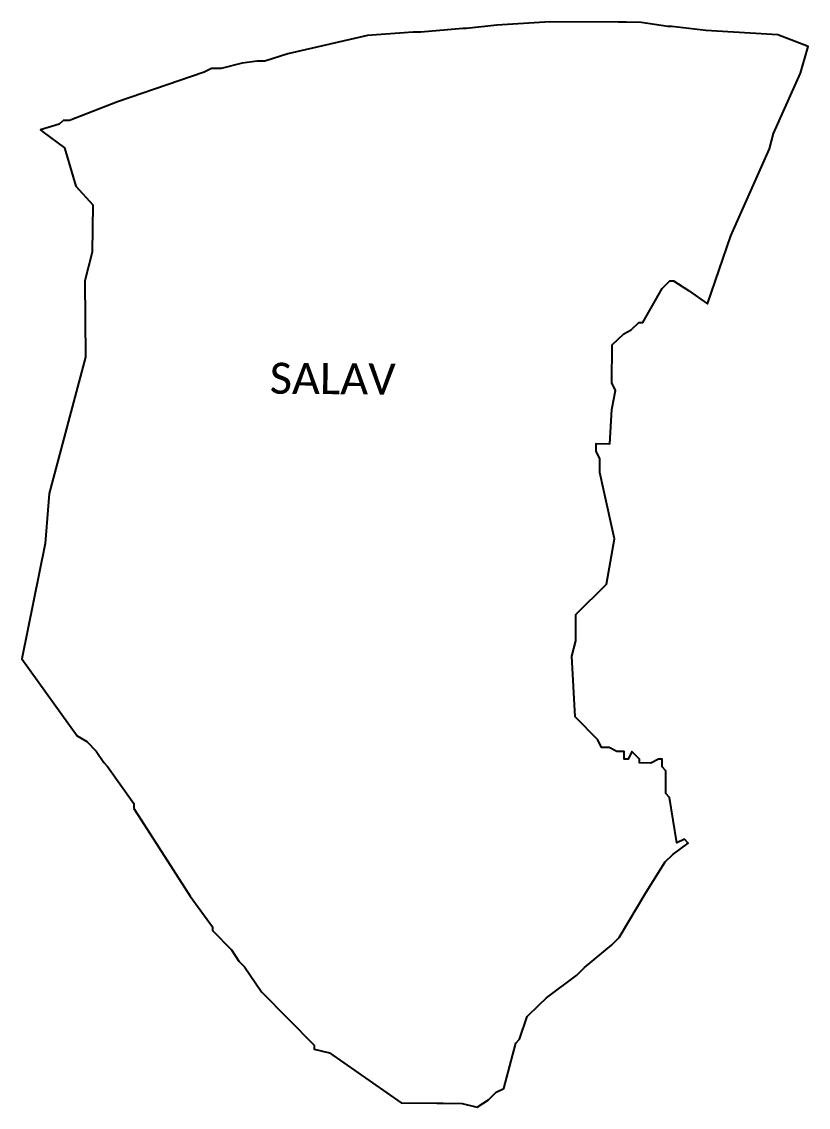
# Model space of a CAD drawing. Header units: metres. Extents: x 280688 to 284319, y 2048397 to 2051598.
# Drawn here: x 282000 to 284319, y 2048397 to 2051598 of the extents above; entities that cross this region are included whole.
import ezdxf

# ---------------------------------------------------------------- set-up
doc = ezdxf.new("R2010")
doc.units = ezdxf.units.M
doc.layers.add('village', color=3, linetype='Continuous')
doc.layers.add('VILLAGE NAME', color=250, linetype='Continuous')
doc.styles.get("Standard").update_dxf_attribs({"font": 'simplex.shx'})

msp = doc.modelspace()

# ---------------------------------------------------------------- linework, layer by layer
at = {"color": 6, "flags": 128}
msp.add_lwpolyline([(282110.9, 2051295.8), (282122.2, 2051306.9)], dxfattribs=at)
at = {"layer": 'village', "color": 6}
msp.add_lwpolyline([(282110.9, 2051295.8), (282055.9, 2051279.8), (282062.3, 2051273.4), (282126.8, 2051226.7), (282159.4, 2051113.8), (282209.6, 2051058.4), (282208, 2050918.5), (282186.2, 2050834.5), (282188.4, 2050609.2), (282081.5, 2050206.7), (282069.5, 2050059.8), (282000.3, 2049719.6), (282164.2, 2049492.5), (282192.1, 2049475.5), (282219.8, 2049447.3), (282242, 2049413.5), (282253.1, 2049402.3), (282330.5, 2049293.5), (282330.5, 2049278.5), (282352.7, 2049244.7), (282496.5, 2049019.6), (282563, 2048929.5), (282562.9, 2048918.4), (282618.5, 2048861.9), (282640.6, 2048828.2), (282657.3, 2048811.3), (282707.1, 2048738.1), (282862.7, 2048580.1), (282862.6, 2048568.9), (282907.3, 2048557.4), (283118.9, 2048410.2), (283223.8, 2048409.2), (283242.1, 2048409.2), (283298.1, 2048408.8), (283342.8, 2048397.3), (283376.6, 2048419.4), (283399.1, 2048441.6), (283421.6, 2048452.6), (283456.2, 2048586.7), (283467.5, 2048597.9), (283490.4, 2048664.9), (283524.2, 2048698.2), (283546.8, 2048720.4), (283636.9, 2048786.9), (283659.5, 2048809.2), (283738.4, 2048875.7), (283761, 2048898), (283840.4, 2049031.7), (283897, 2049120.9), (283919.6, 2049143.1), (283964.7, 2049176.4), (283953.5, 2049187.6), (283931, 2049176.6), (283909.7, 2049311.1), (283898.6, 2049322.4), (283899.1, 2049389.6), (283888, 2049400.9), (283888.2, 2049423.3), (283877, 2049423.4), (283854.5, 2049412.4), (283821, 2049412.6), (283821, 2049423.8), (283798.8, 2049446.4), (283787.4, 2049424.1), (283776.2, 2049424.2), (283776.4, 2049446.6), (283754, 2049446.7), (283731.7, 2049458.1), (283709.3, 2049458.3), (283698.2, 2049480.7), (283631.6, 2049548.4), (283621.7, 2049727.7), (283633.3, 2049772.4), (283633.5, 2049794.8), (283633.6, 2049806), (283633.9, 2049850.8), (283724.2, 2049939.7), (283747.6, 2050073.9), (283715.1, 2050219.7), (283704.6, 2050269.5), (283704.6, 2050309.3), (283693.6, 2050331.8), (283693.7, 2050354.2), (283733.8, 2050353.9), (283739.3, 2050454.7), (283750.9, 2050510.6), (283739.9, 2050533), (283740.8, 2050645), (283774.6, 2050678.3), (283797.1, 2050689.4), (283819.7, 2050711.6), (283830.9, 2050711.5), (283887.7, 2050811.9), (283910.2, 2050834.1), (283921.4, 2050834), (283966, 2050805.6), (284021.7, 2050766), (284090.4, 2050967.1), (284204.4, 2051223.7), (284215.9, 2051268.5), (284295.7, 2051447), (284318.7, 2051525.2), (284229.3, 2051559.5), (284016.7, 2051572.3), (283916, 2051584.3), (283904.8, 2051584.4), (283826.5, 2051596.2), (283781.7, 2051596.5), (283759.3, 2051596.7), (283557.8, 2051598.2), (283400.9, 2051588.3), (283311.2, 2051577.9), (283300, 2051577.9), (283176.8, 2051567.6), (283154.4, 2051567.8), (283019.9, 2051557.6), (282784.3, 2051503.4), (282717, 2051481.5), (282694.6, 2051481.7), (282649.8, 2051476.5), (282588.2, 2051460.3), (282560.1, 2051460.3), (282537.6, 2051449.3), (282282.7, 2051361.8), (282141.2, 2051306.9), (282122.2, 2051306.9)], dxfattribs=at)

# ---------------------------------------------------------------- texts
at = {"layer": 'VILLAGE NAME', "insert": (282731.8, 2050592.9), "char_height": 91.425, "attachment_point": 1, "rotation": 359.5442}
msp.add_mtext_dynamic_manual_height_columns('{\\fCalibri|b0|i0|c0|p34;SALAV}', width=798.716, gutter_width=457.1, heights=[0], dxfattribs=at)

doc.saveas('drawing.dxf')
